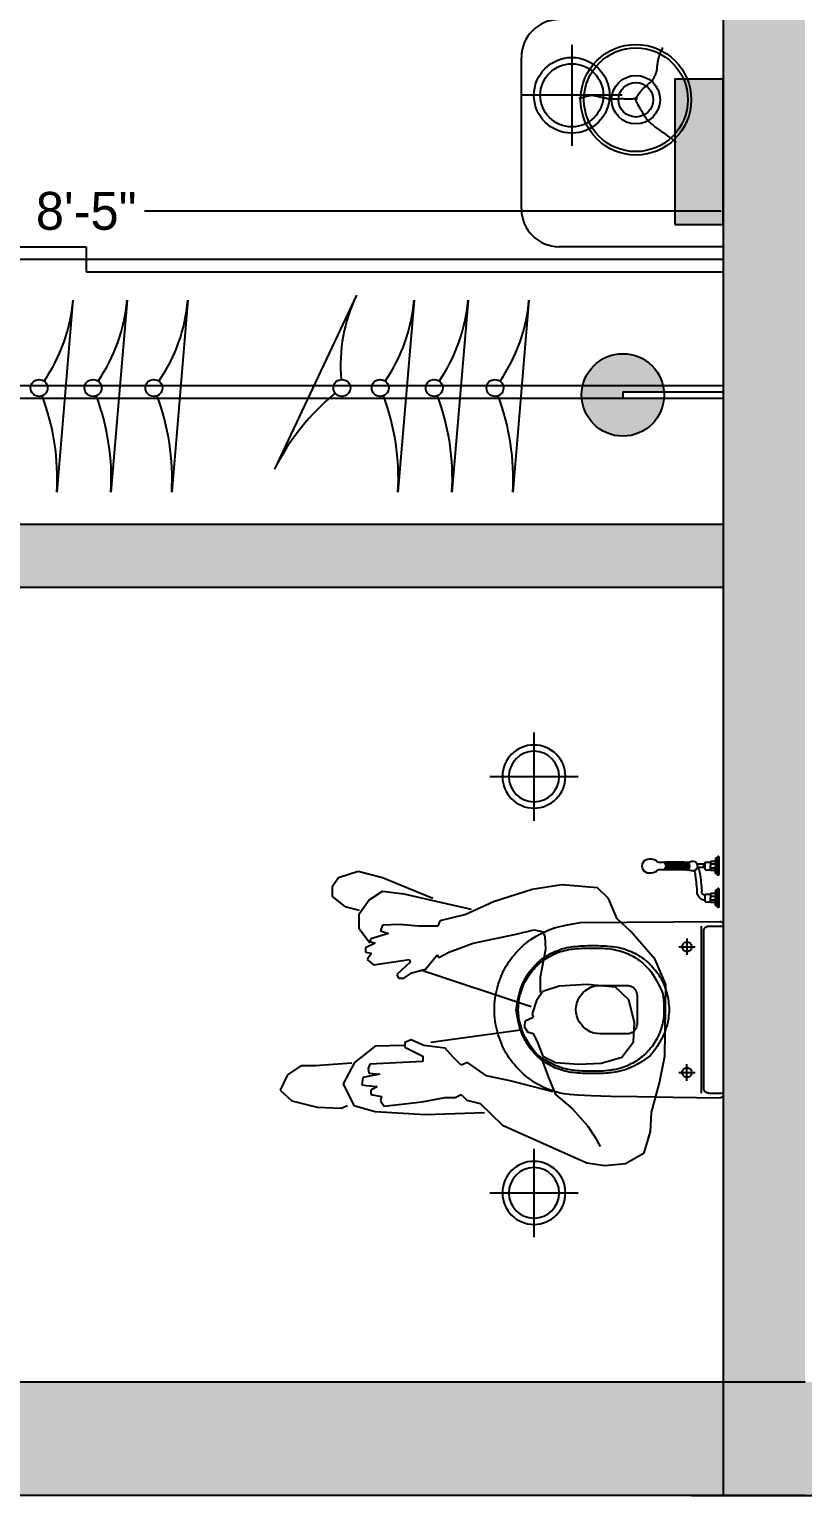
# Model space of a CAD drawing. Header units: inches. Extents: x 9636 to 21597, y -10243 to 557.
# Drawn here: x 16297.5 to 16358.8, y -7645.7 to -7529.5 of the extents above; entities that cross this region are included whole.
import ezdxf

# ---------------------------------------------------------------- set-up
doc = ezdxf.new("R2010")
doc.units = ezdxf.units.IN
doc.header["$MEASUREMENT"] = 0
for name, color, linetype in [('Edges', 7, 'Continuous'), ('IEL-HATCH-002', 7, 'Continuous'), ('sanit acces', 4, 'Continuous'), ('TEFRİŞ', 11, 'Continuous')]:
    doc.layers.add(name, color=color, linetype=linetype)
doc.layers.add('Furniture', color=251, linetype='Continuous', lineweight=18)
doc.styles.add('HEMI', font='stylu.ttf')

# ---------------------------------------------------------------- blocks, each defined once
blk = doc.blocks.new('wall handshower (top)')
at = {"color": 0}
for p, q in [((29.5, 0), (-29.5, 0)), ((-29.5, 0), (-29.5, -2.7)), ((29.5, 0), (29.5, -2.7)), ((129.5, 0), (70.5, 0)), ((70.5, 0), (70.5, -2.7)), ((129.5, 0), (129.5, -2.7)), ((-27.3, -4), (27.3, -4)), ((-21.5, -10.1), (0, -10.1)), ((-14.1, -10.1), (-14.1, -24.7)), ((-12, -42.7), (-12, -25.9)), ((-12, -25.9), (-0.1, -25.9)), ((-12, -42.7), (11.8, -42.7)), ((-6, -25.9), (-6, -10.1)), ((11.8, -25.9), (-0.1, -25.9)), ((21.5, -10.1), (0, -10.1)), ((5.9, -25.9), (5.9, -10.1)), ((11.8, -42.7), (11.8, -25.9)), ((14, -10.1), (14, -24.7)), ((72.7, -4), (127.3, -4)), ((78.5, -10.1), (100, -10.1)), ((85.9, -10.1), (85.9, -24.7)), ((88, -42.7), (88, -25.9)), ((88, -25.9), (99.9, -25.9)), ((88, -42.7), (111.8, -42.7)), ((94, -25.9), (94, -10.1)), ((94.8, -45.5), (94.8, -67.4)), ((111.8, -25.9), (99.9, -25.9)), ((121.5, -10.1), (100, -10.1)), ((105.1, -45.5), (105.1, -67.7)), ((105.9, -25.9), (105.9, -10.1)), ((111.8, -42.7), (111.8, -25.9)), ((114, -10.1), (114, -24.7)), ((88, -101), (88, -95.2)), ((88, -108.4), (88, -165.2)), ((88.6, -107.2), (88.6, -164.5)), ((89.5, -105.8), (89.5, -163.6)), ((90.7, -104.4), (90.7, -162.5)), ((92.2, -103.2), (92.2, -161.5)), ((93.8, -102.1), (93.8, -160.7)), ((95.7, -101.4), (95.7, -160)), ((97.7, -100.9), (97.7, -159.6)), ((99.7, -100.8), (99.7, -159.5)), ((101.7, -101), (101.7, -159.7)), ((103.7, -101.5), (103.7, -160.1)), ((105.5, -102.3), (105.5, -160.8)), ((107.1, -103.3), (107.1, -161.6)), ((108.5, -104.5), (108.5, -162.6)), ((109.6, -105.8), (109.6, -163.6)), ((110.4, -107), (110.4, -164.4)), ((110.9, -107.8), (110.9, -164.9)), ((111.1, -101), (111.1, -95.2)), ((111.1, -108.4), (111.1, -165.2))]:
    blk.add_line(p, q, dxfattribs=at)
for centre, radius, start, end in [((-27.4, -1.6), 2.41, 207.9179, 271.9718), ((-15, 2), 13.8, 205.7896, 241.6564), ((-10.4, -20.2), 5.86, 230.0793, 254.0924), ((16.8, -40.9), 24.5, 184.3011, 218.585), ((22, -37.7), 15.3, 199.0504, 270.6085), ((10.2, -20.2), 5.86, 285.9076, 309.9207), ((15, 2), 13.8, 298.3436, 334.2104), ((27.4, -1.6), 2.41, 268.0282, 332.0821), ((72.6, -1.6), 2.41, 207.9179, 271.9718), ((85, 2), 13.8, 205.7896, 241.6564), ((89.6, -20.2), 5.86, 230.0793, 254.0924), ((99.9, -36.8), 10, 215.7762, 324.2238), ((110.2, -20.2), 5.86, 285.9076, 309.9207), ((115, 2), 13.8, 298.3436, 334.2104), ((127.4, -1.6), 2.41, 268.0282, 332.0821), ((22.3, -35.7), 32.1, 219.6697, 269.6336), ((-21.2, -678.9), 627.4, 81.0602, 86.0403), ((-119, -1558.6), 1497.4, 82.5073, 84.5933), ((71.4, -103.7), 44.8, 58.5932, 83.7686), ((73.1, -100.5), 26.8, 64.0824, 83.2266), ((115.2, -81.1), 30.7, 168.4004, 207.2273), ((99.5, -83.4), 16.7, 30.5106, 149.4894), ((99.6, -108.5), 17.6, 49.0147, 130.9853), ((83.8, -81.1), 30.7, 332.7727, 11.5996), ((90.1, -104.7), 2.8, 137.3065, 222.6935), ((89.2, -101.9), 1.5, 143.1441, 216.8559), ((89.2, -107.5), 1.5, 143.1441, 216.8559), ((99.6, -109.9), 14.6, 37.5398, 142.4602), ((99.6, -110.3), 13.8, 33.1371, 146.8629), ((99.6, -112.3), 12.9, 26.3551, 153.6449), ((99.6, -113.4), 12.6, 23.4368, 156.5632), ((109.9, -101.9), 1.5, 323.1441, 36.8559), ((109.1, -104.7), 2.8, 317.3065, 42.6935), ((109.9, -107.5), 1.5, 323.1441, 36.8559), ((90.1, -168.9), 2.8, 137.3065, 222.6935), ((89.2, -166.1), 1.5, 143.1441, 216.8559), ((89.2, -171.7), 1.5, 143.1441, 216.8559), ((99.6, -174.1), 14.6, 37.5398, 142.4602), ((99.6, -174.6), 13.8, 33.1371, 146.8629), ((99.6, -176.5), 12.9, 26.3551, 153.6449), ((99.6, -177.6), 12.6, 23.4368, 156.5632), ((41.8, -182.1), 47.1, 354.3747, 11.6429), ((157.3, -182.1), 47.1, 168.3571, 185.6253), ((109.9, -166.1), 1.5, 323.1441, 36.8559), ((109.1, -168.9), 2.8, 317.3065, 42.6935), ((109.9, -171.7), 1.5, 323.1441, 36.8559), ((119.7, -215.3), 42.7, 153.5123, 181.2517), ((99.5, -216.6), 22.5, 179.1351, 0.8649), ((72.4, -182), 17, 302.6481, 343.7121), ((126.7, -182), 17, 196.2879, 237.3519), ((79.4, -215.3), 42.7, 358.7483, 26.4877)]:
    blk.add_arc(centre, radius, start, end, dxfattribs=at)
blk = doc.blocks.new('bhtrht')
at = {"layer": 'IEL-HATCH-002', "true_color": 0x939598, "transparency": 33554687}
h = blk.add_hatch(color=252, dxfattribs=at)
h.dxf.hatch_style = 1
h.paths.add_polyline_path([(12208.66, -5928.51), (12166.16, -5928.51), (12166.16, -6030.51), (12169.83, -6030.51), (12175.16, -6030.51), (12175.16, -5942.51), (12180.16, -5942.51), (12180.16, -5937.51), (12208.66, -5937.51)])
h.paths.add_polyline_path([(12316.66, -5928.51), (12292.66, -5928.51), (12292.66, -5937.51), (12316.66, -5937.51)])
h.paths.add_polyline_path([(12395.16, -5928.51), (12316.66, -5928.51), (12316.66, -6147.51), (12323.16, -6147.51), (12323.16, -5937.51), (12395.16, -5937.51)])
h.paths.add_polyline_path([(12424.16, -6147.51), (12400.16, -6147.51), (12400.16, -6033.51), (12396.5, -6033.51), (12395.16, -6033.51), (12395.16, -6147.51), (12323.16, -6147.51), (12316.66, -6147.51), (12316.66, -6156.51), (12323.16, -6156.51), (12395.16, -6156.51), (12424.16, -6156.51), (12424.16, -6152.84)])
h.paths.add_polyline_path([(12316.66, -6147.51), (12175.16, -6147.51), (12175.16, -6127.81), (12175.16, -6084.51), (12184.66, -6084.51), (12184.66, -6079.51), (12175.16, -6079.51), (12175.16, -6072.51), (12166.16, -6072.51), (12166.16, -6156.51), (12316.66, -6156.51)])
h.paths.add_polyline_path([(12636.16, -5928.51), (12606.56, -5928.51), (12606.56, -5937.51), (12627.16, -5937.51), (12627.16, -6129.51), (12627.16, -6135.51), (12627.16, -6147.51), (12467.16, -6147.51), (12467.16, -6156.51), (12636.16, -6156.51)])
h.paths.add_polyline_path([(12514.56, -5928.51), (12496.56, -5928.51), (12496.56, -5937.51), (12514.56, -5937.51)], flags=17)
h.paths.add_polyline_path([(12423.56, -5928.51), (12395.16, -5928.51), (12395.16, -6003.51), (12400.16, -6003.51), (12400.16, -5937.51), (12423.56, -5937.51)])
h = blk.add_hatch(color=252, dxfattribs=at)
h.dxf.hatch_style = 1
h.paths.add_polyline_path([(12316.66, -6079.51), (12215.66, -6079.51), (12215.66, -6083.18), (12215.66, -6084.51), (12316.66, -6084.51)])
at = {"color": 252, "true_color": 0x939598}
for p, q in [((12316.66, -5928.51), (12316.66, -6156.51)), ((12316.66, -6039.51), (12316.66, -6057.51)), ((12300.66, -6054.51), (12300.66, -6042.51)), ((12316.48, -6054.69), (12270.78, -6054.69)), ((12316.66, -6055.51), (12316.66, -6054.51)), ((12215.66, -6057.51), (12266.16, -6057.51)), ((12266.16, -6057.51), (12266.16, -6059.51)), ((12316.66, -6057.51), (12303.66, -6057.51)), ((12215.66, -6058.51), (12316.66, -6058.51)), ((12266.16, -6059.51), (12316.66, -6059.51)), ((12215.66, -6068.51), (12316.66, -6068.51)), ((12215.66, -6069.51), (12316.66, -6069.51)), ((12215.66, -6079.51), (12316.66, -6079.51)), ((12215.66, -6084.51), (12316.66, -6084.51)), ((12323.16, -6147.51), (12175.16, -6147.51)), ((12323.16, -6156.51), (12166.16, -6156.51)), ((12314.16, -6156.51), (12395.16, -6156.51))]:
    blk.add_line(p, q, dxfattribs=at)
at = {"color": 252, "linetype": 'ByBlock', "true_color": 0x939598}
for p, q in [((12286.16, -6107.54), (12285.67, -6108.25)), ((12287.73, -6107.04), (12286.16, -6107.54)), ((12289.65, -6107.54), (12287.73, -6107.04)), ((12293.63, -6109.17), (12289.65, -6107.54)), ((12285.67, -6108.25), (12285.67, -6109.03)), ((12285.67, -6109.03), (12286.66, -6109.81)), ((12288.58, -6109.31), (12289.65, -6108.6)), ((12289.65, -6108.6), (12291.35, -6108.81)), ((12291.35, -6108.81), (12294.12, -6109.45)), ((12301.52, -6108.46), (12298.46, -6109.45)), ((12303.86, -6108.1), (12301.52, -6108.46)), ((12306.71, -6108.32), (12303.86, -6108.1)), ((12307.56, -6109.17), (12306.71, -6108.32)), ((12286.66, -6109.81), (12287.8, -6110.09)), ((12287.8, -6110.38), (12288.58, -6109.31)), ((12294.12, -6109.45), (12296.68, -6110.02)), ((12298.46, -6109.45), (12296.26, -6110.45)), ((12308.27, -6110.8), (12307.56, -6109.17)), ((12287.8, -6111.58), (12287.8, -6110.38)), ((12289.65, -6111.3), (12289.5, -6111.73)), ((12291, -6111.23), (12289.65, -6111.3)), ((12292.49, -6111.37), (12291, -6111.23)), ((12294.05, -6111.37), (12292.49, -6111.37)), ((12294.2, -6110.94), (12294.05, -6111.37)), ((12296.26, -6110.45), (12294.2, -6110.94)), ((12309.34, -6111.8), (12308.27, -6110.8)), ((12288.65, -6112.72), (12287.8, -6111.58)), ((12288.72, -6112.37), (12288.65, -6112.58)), ((12288.65, -6112.58), (12289.08, -6112.72)), ((12290.14, -6111.94), (12288.72, -6112.37)), ((12289.5, -6111.73), (12290.14, -6111.94)), ((12296.83, -6112.72), (12300.24, -6112.01)), ((12300.24, -6112.01), (12301.66, -6111.66)), ((12301.66, -6111.66), (12302.3, -6111.8)), ((12302.3, -6111.8), (12302.51, -6112.15)), ((12302.51, -6112.15), (12302.58, -6113.22)), ((12311.26, -6114), (12309.34, -6111.8)), ((12289.08, -6112.72), (12288.3, -6113.08)), ((12288.3, -6113.08), (12288.3, -6113.43)), ((12288.3, -6113.43), (12288.79, -6113.5)), ((12288.79, -6113.5), (12288.44, -6114)), ((12293.06, -6114.78), (12293.98, -6113.64)), ((12293.98, -6113.64), (12294.12, -6113.86)), ((12294.12, -6113.86), (12294.91, -6113.43)), ((12294.91, -6113.43), (12296.83, -6112.72)), ((12302.58, -6113.22), (12302.16, -6115.42)), ((12288.44, -6114), (12288.94, -6114.43)), ((12288.94, -6114.43), (12291.78, -6114)), ((12291.85, -6114.21), (12290.78, -6115.21)), ((12291.78, -6114), (12291.85, -6114.21)), ((12291.99, -6115.06), (12293.06, -6114.78)), ((12301.45, -6117.76), (12292.7, -6114.85)), ((12312.11, -6115.99), (12311.26, -6114)), ((12290.78, -6115.21), (12290.93, -6115.49)), ((12290.93, -6115.49), (12291.35, -6115.49)), ((12291.35, -6115.49), (12291.99, -6115.06)), ((12302.16, -6115.42), (12302.16, -6116.63)), ((12305.85, -6115.99), (12303.65, -6116.13)), ((12308.13, -6116.2), (12305.85, -6115.99)), ((12312.04, -6121.67), (12312.11, -6115.99)), ((12302.37, -6116.56), (12301.87, -6117.27)), ((12303.65, -6116.13), (12302.37, -6116.56)), ((12309.19, -6117.2), (12308.13, -6116.2)), ((12309.62, -6119.04), (12309.19, -6117.2)), ((12301.87, -6117.27), (12301.52, -6118.33)), ((12301.52, -6118.33), (12301.59, -6118.62)), ((12300.95, -6118.9), (12300.88, -6119.33)), ((12300.88, -6119.33), (12301.16, -6119.75)), ((12301.59, -6118.62), (12300.95, -6118.9)), ((12309.55, -6120.53), (12309.62, -6119.04)), ((12291.92, -6120.39), (12291.42, -6120.6)), ((12291.42, -6120.6), (12291.42, -6120.96)), ((12292.92, -6120.82), (12291.92, -6120.39)), ((12300.59, -6119.61), (12293.48, -6120.6)), ((12301.16, -6119.75), (12301.59, -6119.89)), ((12301.59, -6119.89), (12301.94, -6120.6)), ((12301.94, -6120.6), (12302.37, -6121.67)), ((12308.63, -6121.74), (12309.55, -6120.53)), ((12289.08, -6120.89), (12287.44, -6122.17)), ((12291.35, -6120.82), (12289.08, -6120.89)), ((12291.42, -6120.96), (12292.85, -6121.67)), ((12292.85, -6121.67), (12292.85, -6122.1)), ((12294.62, -6121.03), (12292.92, -6120.82)), ((12295.26, -6121.74), (12294.62, -6121.03)), ((12295.9, -6122.38), (12295.26, -6121.74)), ((12302.23, -6121.81), (12302.8, -6123.37)), ((12302.37, -6121.67), (12303.37, -6122.17)), ((12306.99, -6122.24), (12308.63, -6121.74)), ((12311.61, -6123.8), (12312.04, -6121.67)), ((12283.18, -6122.45), (12282.11, -6123.16)), ((12284.31, -6122.45), (12283.18, -6122.45)), ((12287.23, -6122.24), (12284.31, -6122.45)), ((12287.44, -6122.17), (12286.52, -6123.87)), ((12288.65, -6122.31), (12288.51, -6122.66)), ((12288.51, -6122.66), (12288.58, -6123.02)), ((12288.58, -6123.02), (12289.43, -6123.09)), ((12292.85, -6122.1), (12288.65, -6122.31)), ((12296.4, -6122.17), (12295.9, -6122.38)), ((12297.89, -6123.23), (12296.4, -6122.17)), ((12303.37, -6122.17), (12305.21, -6122.31)), ((12305.21, -6122.31), (12306.99, -6122.24)), ((12282.11, -6123.16), (12281.54, -6124.37)), ((12286.52, -6123.87), (12287.37, -6125.58)), ((12288.08, -6123.37), (12288.01, -6123.94)), ((12288.01, -6123.94), (12288.37, -6124.01)), ((12289.43, -6123.09), (12288.08, -6123.37)), ((12288.37, -6124.01), (12289.22, -6124.08)), ((12289.22, -6124.08), (12288.72, -6124.37)), ((12299.88, -6123.66), (12297.89, -6123.23)), ((12303.15, -6124.51), (12299.88, -6123.66)), ((12302.8, -6123.37), (12303.37, -6124.72)), ((12310.97, -6126.14), (12311.61, -6123.8)), ((12281.54, -6124.37), (12282.47, -6125.22)), ((12282.47, -6125.22), (12284.46, -6125.72)), ((12288.72, -6124.37), (12288.72, -6124.72)), ((12288.72, -6124.72), (12289.58, -6124.87)), ((12289.58, -6124.87), (12289.5, -6125.22)), ((12289.5, -6125.22), (12289.79, -6125.65)), ((12289.79, -6125.65), (12292.77, -6125.29)), ((12292.77, -6125.29), (12294.62, -6124.94)), ((12294.62, -6124.94), (12295.4, -6124.94)), ((12295.4, -6124.94), (12295.9, -6124.72)), ((12295.9, -6124.72), (12296.33, -6125.15)), ((12296.33, -6125.15), (12297.39, -6125.43)), ((12303.37, -6124.72), (12304.72, -6125.86)), ((12284.46, -6125.72), (12286.38, -6125.79)), ((12286.38, -6125.79), (12286.87, -6125.58)), ((12287.37, -6125.58), (12289.08, -6126.07)), ((12289.08, -6126.07), (12293.06, -6126.29)), ((12293.06, -6126.29), (12297.75, -6126.14)), ((12297.39, -6125.43), (12299.17, -6127.14)), ((12304.72, -6125.86), (12305.92, -6127.21)), ((12310.9, -6127.64), (12310.97, -6126.14)), ((12299.17, -6127.14), (12305.85, -6130.12)), ((12305.92, -6127.21), (12306.49, -6128.06)), ((12310.4, -6129.34), (12310.9, -6127.64)), ((12306.49, -6128.06), (12306.92, -6128.84)), ((12308.91, -6130.19), (12310.4, -6129.34)), ((12305.85, -6130.12), (12307.28, -6130.33)), ((12307.28, -6130.33), (12308.91, -6130.19))]:
    blk.add_line(p, q, dxfattribs=at)
at = {"color": 252, "true_color": 0x939598}
for centre, start, end in [((12303.66, -6042.51), 90, 180), ((12303.66, -6054.51), 180, 270)]:
    blk.add_arc(centre, 3, start, end, dxfattribs=at)
blk.add_solid([(12316.48, -6054.66), (12316.48, -6054.72), (12316.66, -6054.69)], dxfattribs=at)
at = {"layer": 'Edges', "color": 252, "true_color": 0x939598}
for p, q in [((12305.35, -6111.08), (12316.39, -6110.99)), ((12314.94, -6124.6), (12314.94, -6111.37)), ((12315.28, -6111.45), (12315.32, -6111.42)), ((12315.32, -6111.42), (12315.37, -6111.4)), ((12315.37, -6111.4), (12315.41, -6111.38)), ((12315.41, -6111.38), (12315.46, -6111.37)), ((12315.46, -6111.37), (12315.51, -6111.37)), ((12315.51, -6111.37), (12316.66, -6111.37)), ((12316.39, -6110.99), (12316.43, -6110.99)), ((12316.43, -6110.99), (12316.46, -6110.99)), ((12316.46, -6110.99), (12316.5, -6111.01)), ((12316.5, -6111.01), (12316.53, -6111.02)), ((12316.53, -6111.02), (12316.56, -6111.04)), ((12316.56, -6111.04), (12316.58, -6111.06)), ((12316.58, -6111.06), (12316.61, -6111.09)), ((12316.61, -6111.09), (12316.63, -6111.12)), ((12316.63, -6111.12), (12316.64, -6111.15)), ((12316.64, -6111.15), (12316.65, -6111.18)), ((12316.65, -6111.18), (12316.66, -6111.22)), ((12316.66, -6111.22), (12316.66, -6111.25)), ((12316.66, -6111.25), (12316.66, -6111.37)), ((12316.66, -6111.37), (12316.66, -6124.6)), ((12313.79, -6112.35), (12313.79, -6112.62)), ((12315.13, -6111.7), (12315.14, -6111.65)), ((12315.13, -6111.75), (12315.13, -6111.7)), ((12315.13, -6124.22), (12315.13, -6111.75)), ((12315.14, -6111.65), (12315.16, -6111.6)), ((12315.16, -6111.6), (12315.18, -6111.56)), ((12315.18, -6111.56), (12315.21, -6111.52)), ((12315.21, -6111.52), (12315.24, -6111.48)), ((12315.24, -6111.48), (12315.28, -6111.45)), ((12313.14, -6113), (12313.4, -6113)), ((12313.4, -6113), (12313.42, -6112.9)), ((12313.42, -6113.1), (12313.4, -6113)), ((12313.4, -6113), (12313.79, -6113)), ((12313.42, -6112.9), (12313.46, -6112.81)), ((12313.46, -6113.19), (12313.42, -6113.1)), ((12313.46, -6112.81), (12313.52, -6112.73)), ((12313.52, -6113.27), (12313.46, -6113.19)), ((12313.52, -6112.73), (12313.6, -6112.67)), ((12313.6, -6113.33), (12313.52, -6113.27)), ((12313.6, -6112.67), (12313.69, -6112.63)), ((12313.69, -6113.37), (12313.6, -6113.33)), ((12313.69, -6112.63), (12313.79, -6112.62)), ((12313.79, -6113.38), (12313.69, -6113.37)), ((12313.79, -6112.62), (12313.89, -6112.63)), ((12313.79, -6112.62), (12313.79, -6113)), ((12313.79, -6113), (12313.79, -6113.38)), ((12313.79, -6113), (12314.17, -6113)), ((12313.89, -6113.37), (12313.79, -6113.38)), ((12313.79, -6113.38), (12313.79, -6113.65)), ((12313.89, -6112.63), (12313.98, -6112.67)), ((12313.98, -6113.33), (12313.89, -6113.37)), ((12313.98, -6112.67), (12314.06, -6112.73)), ((12314.06, -6113.27), (12313.98, -6113.33)), ((12314.06, -6112.73), (12314.12, -6112.81)), ((12314.12, -6113.19), (12314.06, -6113.27)), ((12314.12, -6112.81), (12314.16, -6112.9)), ((12314.16, -6113.1), (12314.12, -6113.19)), ((12314.16, -6112.9), (12314.17, -6113)), ((12314.17, -6113), (12314.16, -6113.1)), ((12314.17, -6113), (12314.44, -6113)), ((12313.14, -6122.97), (12313.4, -6122.97)), ((12313.4, -6122.97), (12313.42, -6122.87)), ((12313.42, -6123.07), (12313.4, -6122.97)), ((12313.4, -6122.97), (12313.79, -6122.97)), ((12313.42, -6122.87), (12313.46, -6122.78)), ((12313.46, -6122.78), (12313.52, -6122.7)), ((12313.52, -6122.7), (12313.6, -6122.64)), ((12313.6, -6122.64), (12313.69, -6122.6)), ((12313.69, -6122.6), (12313.79, -6122.59)), ((12313.79, -6122.59), (12313.79, -6122.32)), ((12313.79, -6122.59), (12313.89, -6122.6)), ((12313.79, -6122.97), (12313.79, -6122.59)), ((12313.79, -6123.35), (12313.79, -6122.97)), ((12313.79, -6122.97), (12314.17, -6122.97)), ((12313.89, -6122.6), (12313.98, -6122.64)), ((12313.98, -6122.64), (12314.06, -6122.7)), ((12314.06, -6122.7), (12314.12, -6122.78)), ((12314.12, -6122.78), (12314.16, -6122.87)), ((12314.16, -6122.87), (12314.17, -6122.97)), ((12314.17, -6122.97), (12314.16, -6123.07)), ((12314.17, -6122.97), (12314.44, -6122.97)), ((12313.46, -6123.16), (12313.42, -6123.07)), ((12313.52, -6123.24), (12313.46, -6123.16)), ((12313.6, -6123.3), (12313.52, -6123.24)), ((12313.69, -6123.34), (12313.6, -6123.3)), ((12313.79, -6123.35), (12313.69, -6123.34)), ((12313.89, -6123.34), (12313.79, -6123.35)), ((12313.79, -6123.62), (12313.79, -6123.35)), ((12313.98, -6123.3), (12313.89, -6123.34)), ((12314.06, -6123.24), (12313.98, -6123.3)), ((12314.12, -6123.16), (12314.06, -6123.24)), ((12314.16, -6123.07), (12314.12, -6123.16)), ((12315.13, -6124.27), (12315.13, -6124.22)), ((12315.14, -6124.32), (12315.13, -6124.27)), ((12315.16, -6124.37), (12315.14, -6124.32)), ((12315.18, -6124.41), (12315.16, -6124.37)), ((12315.21, -6124.45), (12315.18, -6124.41)), ((12315.24, -6124.49), (12315.21, -6124.45)), ((12315.28, -6124.53), (12315.24, -6124.49)), ((12315.32, -6124.55), (12315.28, -6124.53)), ((12315.37, -6124.58), (12315.32, -6124.55)), ((12315.41, -6124.59), (12315.37, -6124.58)), ((12315.46, -6124.6), (12315.41, -6124.59)), ((12315.51, -6124.6), (12315.46, -6124.6)), ((12315.51, -6124.6), (12316.66, -6124.6)), ((12316.43, -6124.98), (12316.39, -6124.99)), ((12316.46, -6124.98), (12316.43, -6124.98)), ((12316.5, -6124.97), (12316.46, -6124.98)), ((12316.53, -6124.95), (12316.5, -6124.97)), ((12316.56, -6124.93), (12316.53, -6124.95)), ((12316.58, -6124.91), (12316.56, -6124.93)), ((12316.61, -6124.88), (12316.58, -6124.91)), ((12316.63, -6124.85), (12316.61, -6124.88)), ((12316.64, -6124.82), (12316.63, -6124.85)), ((12316.65, -6124.79), (12316.64, -6124.82)), ((12316.66, -6124.75), (12316.65, -6124.79)), ((12316.66, -6124.6), (12316.66, -6124.72)), ((12316.66, -6124.72), (12316.66, -6124.75))]:
    blk.add_line(p, q, dxfattribs=at)
for points in [[(12316.39, -6124.99), (12312.71, -6124.95), (12309.86, -6124.91), (12307.73, -6124.86), (12306.2, -6124.82), (12305.15, -6124.77), (12304.47, -6124.72), (12304.03, -6124.66), (12303.74, -6124.6), (12303.47, -6124.53), (12303.22, -6124.45), (12302.99, -6124.38), (12302.76, -6124.29), (12302.54, -6124.2), (12302.34, -6124.11), (12302.14, -6124), (12301.94, -6123.89), (12301.75, -6123.78), (12301.56, -6123.66), (12301.38, -6123.53), (12301.2, -6123.4), (12301.02, -6123.26), (12300.85, -6123.12), (12300.69, -6122.97), (12300.53, -6122.81), (12300.37, -6122.65), (12300.22, -6122.48), (12300.08, -6122.31), (12299.94, -6122.14), (12299.81, -6121.96), (12299.68, -6121.78), (12299.56, -6121.59), (12299.44, -6121.4), (12299.33, -6121.2), (12299.23, -6121), (12299.14, -6120.8), (12299.05, -6120.6), (12298.97, -6120.39), (12298.89, -6120.18), (12298.82, -6119.97), (12298.76, -6119.75), (12298.71, -6119.53), (12298.66, -6119.32), (12298.62, -6119.1), (12298.59, -6118.88), (12298.56, -6118.65), (12298.54, -6118.43), (12298.53, -6118.21), (12298.53, -6117.99), (12298.53, -6117.76), (12298.54, -6117.54), (12298.56, -6117.32), (12298.59, -6117.09), (12298.62, -6116.87), (12298.66, -6116.65), (12298.71, -6116.44), (12298.76, -6116.22), (12298.82, -6116), (12298.89, -6115.79), (12298.97, -6115.58), (12299.05, -6115.37), (12299.14, -6115.17), (12299.23, -6114.97), (12299.33, -6114.77), (12299.44, -6114.57), (12299.56, -6114.38), (12299.68, -6114.19), (12299.81, -6114.01), (12299.94, -6113.83), (12300.08, -6113.66), (12300.22, -6113.49), (12300.37, -6113.32), (12300.53, -6113.16), (12300.69, -6113.01), (12300.86, -6112.85), (12301.03, -6112.71), (12301.22, -6112.56), (12301.41, -6112.43), (12301.62, -6112.29), (12301.84, -6112.15), (12302.08, -6112.02), (12302.33, -6111.89), (12302.62, -6111.76), (12302.93, -6111.63), (12303.29, -6111.51), (12303.7, -6111.39), (12304.18, -6111.28), (12304.73, -6111.18), (12305.35, -6111.08)], [(12300.25, -6117.99), (12300.32, -6117.52), (12300.4, -6117.11), (12300.48, -6116.76), (12300.57, -6116.45), (12300.66, -6116.18), (12300.76, -6115.95), (12300.86, -6115.74), (12300.96, -6115.55), (12301.06, -6115.37), (12301.16, -6115.21), (12301.26, -6115.05), (12301.37, -6114.91), (12301.48, -6114.77), (12301.59, -6114.64), (12301.7, -6114.52), (12301.82, -6114.4), (12301.94, -6114.28), (12302.06, -6114.17), (12302.19, -6114.07), (12302.32, -6113.97), (12302.45, -6113.87), (12302.59, -6113.77), (12302.73, -6113.69), (12302.88, -6113.6), (12303.02, -6113.52), (12303.17, -6113.45), (12303.32, -6113.38), (12303.48, -6113.32), (12303.63, -6113.26), (12303.79, -6113.2), (12303.95, -6113.15), (12304.11, -6113.11), (12304.27, -6113.07), (12304.44, -6113.04), (12304.6, -6113.01), (12304.77, -6112.99), (12304.95, -6112.97), (12305.13, -6112.95), (12305.32, -6112.94), (12305.51, -6112.93), (12305.71, -6112.92), (12305.92, -6112.91), (12306.13, -6112.91), (12306.34, -6112.91), (12306.55, -6112.91), (12306.76, -6112.91), (12306.97, -6112.92), (12307.17, -6112.93), (12307.36, -6112.94), (12307.55, -6112.95), (12307.73, -6112.97), (12307.91, -6112.99), (12308.08, -6113.01), (12308.25, -6113.04), (12308.41, -6113.07), (12308.57, -6113.11), (12308.73, -6113.15), (12308.89, -6113.2), (12309.05, -6113.26), (12309.2, -6113.32), (12309.36, -6113.38), (12309.51, -6113.45), (12309.66, -6113.52), (12309.8, -6113.6), (12309.95, -6113.69), (12310.09, -6113.77), (12310.23, -6113.87), (12310.36, -6113.97), (12310.49, -6114.07), (12310.62, -6114.17), (12310.74, -6114.28), (12310.87, -6114.4), (12310.98, -6114.52), (12311.09, -6114.64), (12311.2, -6114.77), (12311.31, -6114.9), (12311.41, -6115.03), (12311.5, -6115.16), (12311.59, -6115.3), (12311.68, -6115.45), (12311.76, -6115.59), (12311.84, -6115.74), (12311.91, -6115.89), (12311.98, -6116.04), (12312.04, -6116.2), (12312.1, -6116.35), (12312.15, -6116.51), (12312.19, -6116.67), (12312.23, -6116.83), (12312.27, -6116.99), (12312.3, -6117.16), (12312.33, -6117.32), (12312.34, -6117.49), (12312.36, -6117.65), (12312.37, -6117.82), (12312.37, -6117.99), (12312.37, -6118.15), (12312.36, -6118.32), (12312.34, -6118.49), (12312.32, -6118.66), (12312.29, -6118.84), (12312.25, -6119.02), (12312.21, -6119.21), (12312.15, -6119.4), (12312.09, -6119.61), (12312.01, -6119.82), (12311.9, -6120.06), (12311.78, -6120.31), (12311.62, -6120.59), (12311.43, -6120.9), (12311.19, -6121.24), (12310.91, -6121.61)], [(12301.83, -6121.48), (12301.56, -6121.11), (12301.33, -6120.79), (12301.15, -6120.49), (12300.99, -6120.22), (12300.87, -6119.98), (12300.78, -6119.76), (12300.7, -6119.55), (12300.64, -6119.35), (12300.58, -6119.16), (12300.54, -6118.98), (12300.5, -6118.81), (12300.47, -6118.64), (12300.45, -6118.47), (12300.44, -6118.31), (12300.43, -6118.15), (12300.42, -6117.99), (12300.43, -6117.83), (12300.44, -6117.67), (12300.45, -6117.51), (12300.47, -6117.35), (12300.49, -6117.19), (12300.52, -6117.03), (12300.55, -6116.87), (12300.59, -6116.72), (12300.64, -6116.57), (12300.69, -6116.41), (12300.74, -6116.26), (12300.8, -6116.11), (12300.87, -6115.97), (12300.94, -6115.82), (12301.01, -6115.68), (12301.09, -6115.54), (12301.17, -6115.4), (12301.26, -6115.27), (12301.35, -6115.14), (12301.45, -6115.01), (12301.55, -6114.89), (12301.65, -6114.77), (12301.76, -6114.65), (12301.87, -6114.53), (12301.99, -6114.42), (12302.11, -6114.32), (12302.23, -6114.21), (12302.36, -6114.12), (12302.49, -6114.02), (12302.62, -6113.93), (12302.76, -6113.85), (12302.9, -6113.77), (12303.04, -6113.69), (12303.18, -6113.62), (12303.33, -6113.55), (12303.47, -6113.49), (12303.62, -6113.43), (12303.77, -6113.38), (12303.93, -6113.34), (12304.08, -6113.29), (12304.24, -6113.26), (12304.4, -6113.23), (12304.56, -6113.2), (12304.72, -6113.18), (12304.9, -6113.16), (12305.07, -6113.14), (12305.26, -6113.13), (12305.45, -6113.12), (12305.66, -6113.11), (12305.87, -6113.1), (12306.08, -6113.1), (12306.3, -6113.1), (12306.52, -6113.1), (12306.73, -6113.11), (12306.94, -6113.11), (12307.14, -6113.12), (12307.34, -6113.14), (12307.52, -6113.15), (12307.69, -6113.17), (12307.86, -6113.2), (12308.02, -6113.22), (12308.18, -6113.26), (12308.33, -6113.29), (12308.48, -6113.33), (12308.63, -6113.38), (12308.78, -6113.43), (12308.93, -6113.48), (12309.07, -6113.54), (12309.21, -6113.61), (12309.35, -6113.68), (12309.49, -6113.75), (12309.63, -6113.83), (12309.76, -6113.91), (12309.89, -6114), (12310.02, -6114.09), (12310.15, -6114.19), (12310.28, -6114.3), (12310.41, -6114.42), (12310.54, -6114.54), (12310.67, -6114.68), (12310.81, -6114.83), (12310.94, -6115), (12311.09, -6115.19), (12311.23, -6115.41), (12311.38, -6115.67), (12311.54, -6115.98), (12311.71, -6116.33), (12311.88, -6116.73)], [(12305.39, -6116.82), (12305.55, -6116.63), (12305.74, -6116.46), (12305.95, -6116.33), (12306.17, -6116.21), (12306.41, -6116.13), (12306.66, -6116.08), (12306.91, -6116.07), (12309.06, -6116.07), (12309.16, -6116.07), (12309.26, -6116.09), (12309.35, -6116.13), (12309.44, -6116.17), (12309.53, -6116.23), (12309.6, -6116.29), (12309.67, -6116.37), (12309.73, -6116.45), (12309.77, -6116.54), (12309.8, -6116.64), (12309.82, -6116.73)], [(12311.88, -6116.73), (12311.93, -6117.18), (12311.96, -6117.56), (12311.97, -6117.9), (12311.97, -6118.2), (12311.95, -6118.47), (12311.92, -6118.71), (12311.89, -6118.92), (12311.84, -6119.12), (12311.8, -6119.3), (12311.75, -6119.48), (12311.69, -6119.64), (12311.63, -6119.8), (12311.57, -6119.95), (12311.5, -6120.1), (12311.43, -6120.24), (12311.36, -6120.38), (12311.28, -6120.51), (12311.2, -6120.64), (12311.11, -6120.77), (12311.02, -6120.9), (12310.92, -6121.02), (12310.82, -6121.14), (12310.72, -6121.26), (12310.61, -6121.37), (12310.5, -6121.48), (12310.38, -6121.59), (12310.26, -6121.69), (12310.14, -6121.79), (12310.02, -6121.88), (12309.89, -6121.97), (12309.76, -6122.06), (12309.63, -6122.14), (12309.49, -6122.22), (12309.35, -6122.29), (12309.21, -6122.36), (12309.07, -6122.43), (12308.93, -6122.49), (12308.78, -6122.54), (12308.63, -6122.59), (12308.48, -6122.64), (12308.33, -6122.68), (12308.18, -6122.72), (12308.02, -6122.75), (12307.86, -6122.77), (12307.69, -6122.8), (12307.52, -6122.82), (12307.34, -6122.83), (12307.14, -6122.85), (12306.94, -6122.86), (12306.73, -6122.87), (12306.52, -6122.87), (12306.3, -6122.87), (12306.08, -6122.87), (12305.87, -6122.87), (12305.66, -6122.86), (12305.45, -6122.85), (12305.26, -6122.84), (12305.07, -6122.83), (12304.89, -6122.81), (12304.71, -6122.79), (12304.53, -6122.76), (12304.35, -6122.73), (12304.17, -6122.69), (12303.98, -6122.64), (12303.78, -6122.58), (12303.57, -6122.5), (12303.35, -6122.41), (12303.1, -6122.29), (12302.83, -6122.15), (12302.53, -6121.97), (12302.2, -6121.74), (12301.83, -6121.48)], [(12305.14, -6118.72), (12305.06, -6118.48), (12305.01, -6118.24), (12304.99, -6117.99), (12305.01, -6117.74), (12305.06, -6117.49), (12305.14, -6117.25), (12305.25, -6117.03), (12305.39, -6116.82)], [(12309.82, -6116.73), (12309.83, -6116.84), (12309.83, -6119.14), (12309.82, -6119.24), (12309.8, -6119.33), (12309.77, -6119.43), (12309.73, -6119.52), (12309.67, -6119.6), (12309.6, -6119.68), (12309.53, -6119.74), (12309.44, -6119.8), (12309.35, -6119.84), (12309.26, -6119.88), (12309.16, -6119.9), (12309.06, -6119.9)], [(12310.91, -6121.61), (12310.52, -6121.89), (12310.18, -6122.12), (12309.87, -6122.31), (12309.59, -6122.46), (12309.33, -6122.58), (12309.1, -6122.68), (12308.88, -6122.76), (12308.68, -6122.82), (12308.48, -6122.87), (12308.29, -6122.91), (12308.1, -6122.95), (12307.92, -6122.98), (12307.74, -6123), (12307.55, -6123.02), (12307.36, -6123.03), (12307.17, -6123.04), (12306.97, -6123.05), (12306.76, -6123.06), (12306.55, -6123.06), (12306.34, -6123.06), (12306.13, -6123.06), (12305.92, -6123.06), (12305.71, -6123.05), (12305.51, -6123.04), (12305.32, -6123.03), (12305.13, -6123.02), (12304.95, -6123), (12304.77, -6122.98), (12304.6, -6122.96), (12304.44, -6122.93), (12304.27, -6122.9), (12304.11, -6122.86), (12303.95, -6122.82), (12303.79, -6122.77), (12303.63, -6122.71), (12303.48, -6122.65), (12303.32, -6122.59), (12303.17, -6122.52), (12303.02, -6122.45), (12302.88, -6122.37), (12302.73, -6122.28), (12302.59, -6122.2), (12302.45, -6122.1), (12302.32, -6122), (12302.19, -6121.9), (12302.06, -6121.8), (12301.94, -6121.69), (12301.82, -6121.57), (12301.7, -6121.45), (12301.59, -6121.33), (12301.48, -6121.2), (12301.37, -6121.06), (12301.26, -6120.92), (12301.16, -6120.76), (12301.06, -6120.6), (12300.96, -6120.42), (12300.86, -6120.23), (12300.76, -6120.02), (12300.66, -6119.79), (12300.57, -6119.52), (12300.48, -6119.21), (12300.4, -6118.86), (12300.32, -6118.45), (12300.25, -6117.99)], [(12309.06, -6119.9), (12306.91, -6119.9), (12306.66, -6119.89), (12306.41, -6119.84), (12306.17, -6119.76), (12305.95, -6119.65), (12305.74, -6119.51), (12305.55, -6119.34), (12305.39, -6119.15), (12305.25, -6118.94), (12305.14, -6118.72)]]:
    blk.add_lwpolyline(points, dxfattribs=at)
at = {"layer": 'Furniture', "color": 252, "lineweight": -2, "true_color": 0x939598}
for p, q in [((12287.58, -6061.34), (12281.09, -6075.15)), ((12265.11, -6061.75), (12263.83, -6076.96)), ((12269.4, -6061.75), (12268.11, -6076.96)), ((12274.22, -6061.75), (12272.94, -6076.96)), ((12292.16, -6061.75), (12290.87, -6076.96)), ((12296.44, -6061.75), (12295.16, -6076.96)), ((12301.26, -6061.75), (12299.98, -6076.96))]:
    blk.add_line(p, q, dxfattribs=at)
for centre in [(12262.42, -6068.71), (12266.7, -6068.71), (12271.53, -6068.71), (12286.43, -6068.71), (12289.47, -6068.71), (12293.75, -6068.71), (12298.57, -6068.71)]:
    blk.add_circle(centre, 0.673, dxfattribs=at)
for centre, radius, start, end in [((12299.51, -6066.97), 13.19, 154.7514, 184.6513), ((12251.97, -6060.66), 13.19, 325.3487, 355.2486), ((12256.25, -6060.66), 13.19, 325.3487, 355.2486), ((12261.07, -6060.66), 13.19, 325.3487, 355.2486), ((12279.01, -6060.66), 13.19, 325.3487, 355.2486), ((12283.29, -6060.66), 13.19, 325.3487, 355.2486), ((12288.12, -6060.66), 13.19, 325.3487, 355.2486), ((12245.24, -6075.88), 18.62, 356.6903, 20.6016), ((12249.53, -6075.88), 18.62, 356.6903, 20.6016), ((12254.35, -6075.88), 18.62, 356.6903, 20.6016), ((12297.72, -6083.51), 18.62, 129.3984, 153.3097), ((12272.29, -6075.88), 18.62, 356.6903, 20.6016), ((12276.57, -6075.88), 18.62, 356.6903, 20.6016), ((12281.39, -6075.88), 18.62, 356.6903, 20.6016)]:
    blk.add_arc(centre, radius, start, end, dxfattribs=at)
at = {"layer": 'TEFRİŞ', "color": 252, "linetype": 'Continuous', "true_color": 0x939598}
for p, q in [((12311.48, -6042.93), (12311.49, -6042.85)), ((12311.48, -6042.93), (12311.49, -6042.85)), ((12311.49, -6042.85), (12311.51, -6042.78)), ((12311.49, -6042.85), (12311.51, -6042.78)), ((12311.51, -6042.78), (12311.52, -6042.7)), ((12311.51, -6042.78), (12311.52, -6042.7)), ((12311.52, -6042.7), (12311.54, -6042.61)), ((12311.52, -6042.7), (12311.54, -6042.61)), ((12311.54, -6042.61), (12311.56, -6042.53)), ((12311.54, -6042.61), (12311.56, -6042.53)), ((12311.56, -6042.53), (12311.58, -6042.44)), ((12311.56, -6042.53), (12311.58, -6042.44)), ((12311.58, -6042.44), (12311.61, -6042.34)), ((12311.58, -6042.44), (12311.61, -6042.34)), ((12311.61, -6042.34), (12311.64, -6042.25)), ((12311.61, -6042.34), (12311.64, -6042.25)), ((12311.64, -6042.25), (12311.67, -6042.15)), ((12311.64, -6042.25), (12311.67, -6042.15)), ((12311.67, -6042.15), (12311.71, -6042.05)), ((12311.67, -6042.15), (12311.71, -6042.05)), ((12311.71, -6042.05), (12311.75, -6041.96)), ((12311.71, -6042.05), (12311.75, -6041.96)), ((12311.75, -6041.96), (12311.79, -6041.87)), ((12311.75, -6041.96), (12311.79, -6041.87)), ((12311.79, -6041.87), (12311.84, -6041.79)), ((12311.79, -6041.87), (12311.84, -6041.79)), ((12311.84, -6041.79), (12311.89, -6041.72)), ((12311.84, -6041.79), (12311.89, -6041.72)), ((12311.23, -6044.03), (12311.27, -6043.96)), ((12311.23, -6044.03), (12311.27, -6043.96)), ((12311.27, -6043.96), (12311.3, -6043.89)), ((12311.27, -6043.96), (12311.3, -6043.89)), ((12311.3, -6043.89), (12311.33, -6043.81)), ((12311.3, -6043.89), (12311.33, -6043.81)), ((12311.33, -6043.81), (12311.35, -6043.74)), ((12311.33, -6043.81), (12311.35, -6043.74)), ((12311.35, -6043.74), (12311.37, -6043.67)), ((12311.35, -6043.74), (12311.37, -6043.67)), ((12311.37, -6043.67), (12311.39, -6043.59)), ((12311.37, -6043.67), (12311.39, -6043.59)), ((12311.39, -6043.59), (12311.4, -6043.52)), ((12311.39, -6043.59), (12311.4, -6043.52)), ((12311.4, -6043.52), (12311.42, -6043.45)), ((12311.4, -6043.52), (12311.42, -6043.45)), ((12311.42, -6043.45), (12311.43, -6043.37)), ((12311.42, -6043.45), (12311.43, -6043.37)), ((12311.43, -6043.37), (12311.44, -6043.3)), ((12311.43, -6043.37), (12311.44, -6043.3)), ((12311.44, -6043.22), (12311.45, -6043.15)), ((12311.44, -6043.22), (12311.45, -6043.15)), ((12311.44, -6043.3), (12311.44, -6043.22)), ((12311.44, -6043.3), (12311.44, -6043.22)), ((12311.45, -6043.15), (12311.46, -6043.08)), ((12311.45, -6043.15), (12311.46, -6043.08)), ((12311.46, -6043.08), (12311.47, -6043)), ((12311.46, -6043.08), (12311.47, -6043)), ((12311.47, -6043), (12311.48, -6042.93)), ((12311.47, -6043), (12311.48, -6042.93)), ((12310.12, -6045.2), (12310.22, -6045.08)), ((12310.12, -6045.2), (12310.22, -6045.08)), ((12310.22, -6045.08), (12310.33, -6044.98)), ((12310.22, -6045.08), (12310.33, -6044.98)), ((12310.33, -6044.98), (12310.42, -6044.89)), ((12310.33, -6044.98), (12310.42, -6044.89)), ((12310.42, -6044.89), (12310.52, -6044.8)), ((12310.42, -6044.89), (12310.52, -6044.8)), ((12310.52, -6044.8), (12310.61, -6044.72)), ((12310.52, -6044.8), (12310.61, -6044.72)), ((12310.61, -6044.72), (12310.69, -6044.65)), ((12310.61, -6044.72), (12310.69, -6044.65)), ((12310.69, -6044.65), (12310.77, -6044.58)), ((12310.69, -6044.65), (12310.77, -6044.58)), ((12310.77, -6044.58), (12310.85, -6044.51)), ((12310.77, -6044.58), (12310.85, -6044.51)), ((12310.85, -6044.51), (12310.92, -6044.44)), ((12310.85, -6044.51), (12310.92, -6044.44)), ((12310.92, -6044.44), (12310.99, -6044.37)), ((12310.92, -6044.44), (12310.99, -6044.37)), ((12310.99, -6044.37), (12311.05, -6044.31)), ((12310.99, -6044.37), (12311.05, -6044.31)), ((12311.05, -6044.31), (12311.1, -6044.24)), ((12311.05, -6044.31), (12311.1, -6044.24)), ((12311.1, -6044.24), (12311.15, -6044.17)), ((12311.1, -6044.24), (12311.15, -6044.17)), ((12311.15, -6044.17), (12311.2, -6044.1)), ((12311.15, -6044.17), (12311.2, -6044.1)), ((12311.2, -6044.1), (12311.23, -6044.03)), ((12311.2, -6044.1), (12311.23, -6044.03)), ((12305.36, -6045.76), (12305.22, -6045.8)), ((12305.36, -6045.76), (12305.22, -6045.8)), ((12305.49, -6045.71), (12305.36, -6045.76)), ((12305.49, -6045.71), (12305.36, -6045.76)), ((12305.61, -6045.67), (12305.49, -6045.71)), ((12305.61, -6045.67), (12305.49, -6045.71)), ((12305.74, -6045.63), (12305.61, -6045.67)), ((12305.74, -6045.63), (12305.61, -6045.67)), ((12305.86, -6045.59), (12305.74, -6045.63)), ((12305.86, -6045.59), (12305.74, -6045.63)), ((12305.97, -6045.57), (12305.86, -6045.59)), ((12305.97, -6045.57), (12305.86, -6045.59)), ((12306.08, -6045.55), (12305.97, -6045.57)), ((12306.08, -6045.55), (12305.97, -6045.57)), ((12306.18, -6045.53), (12306.08, -6045.55)), ((12306.18, -6045.53), (12306.08, -6045.55)), ((12306.27, -6045.53), (12306.18, -6045.53)), ((12306.27, -6045.53), (12306.18, -6045.53)), ((12306.37, -6045.54), (12306.27, -6045.53)), ((12306.37, -6045.54), (12306.27, -6045.53)), ((12306.45, -6045.55), (12306.37, -6045.54)), ((12306.45, -6045.55), (12306.37, -6045.54)), ((12306.54, -6045.57), (12306.45, -6045.55)), ((12306.54, -6045.57), (12306.45, -6045.55)), ((12306.62, -6045.58), (12306.54, -6045.57)), ((12306.62, -6045.58), (12306.54, -6045.57)), ((12306.7, -6045.61), (12306.62, -6045.58)), ((12306.7, -6045.61), (12306.62, -6045.58)), ((12306.78, -6045.63), (12306.7, -6045.61)), ((12306.78, -6045.63), (12306.7, -6045.61)), ((12306.86, -6045.65), (12306.78, -6045.63)), ((12306.86, -6045.65), (12306.78, -6045.63)), ((12306.94, -6045.67), (12306.86, -6045.65)), ((12306.94, -6045.67), (12306.86, -6045.65)), ((12307.02, -6045.69), (12306.94, -6045.67)), ((12307.02, -6045.69), (12306.94, -6045.67)), ((12307.1, -6045.71), (12307.02, -6045.69)), ((12307.1, -6045.71), (12307.02, -6045.69)), ((12307.18, -6045.72), (12307.1, -6045.71)), ((12307.18, -6045.72), (12307.1, -6045.71)), ((12307.26, -6045.74), (12307.18, -6045.72)), ((12307.26, -6045.74), (12307.18, -6045.72)), ((12307.34, -6045.75), (12307.26, -6045.74)), ((12307.34, -6045.75), (12307.26, -6045.74)), ((12307.41, -6045.77), (12307.34, -6045.75)), ((12307.41, -6045.77), (12307.34, -6045.75)), ((12307.49, -6045.78), (12307.41, -6045.77)), ((12307.49, -6045.78), (12307.41, -6045.77)), ((12307.57, -6045.79), (12307.49, -6045.78)), ((12307.57, -6045.79), (12307.49, -6045.78)), ((12307.64, -6045.8), (12307.57, -6045.79)), ((12307.64, -6045.8), (12307.57, -6045.79)), ((12307.72, -6045.8), (12307.64, -6045.8)), ((12307.72, -6045.8), (12307.64, -6045.8)), ((12307.79, -6045.81), (12307.72, -6045.8)), ((12307.79, -6045.81), (12307.72, -6045.8)), ((12307.87, -6045.81), (12307.79, -6045.81)), ((12307.87, -6045.81), (12307.79, -6045.81)), ((12307.95, -6045.81), (12307.87, -6045.81)), ((12307.95, -6045.81), (12307.87, -6045.81)), ((12308.03, -6045.82), (12307.95, -6045.81)), ((12308.03, -6045.82), (12307.95, -6045.81)), ((12308.11, -6045.81), (12308.03, -6045.82)), ((12308.11, -6045.81), (12308.03, -6045.82)), ((12308.19, -6045.81), (12308.11, -6045.81)), ((12308.19, -6045.81), (12308.11, -6045.81)), ((12308.28, -6045.81), (12308.19, -6045.81)), ((12308.28, -6045.81), (12308.19, -6045.81)), ((12308.36, -6045.81), (12308.28, -6045.81)), ((12308.36, -6045.81), (12308.28, -6045.81)), ((12308.45, -6045.81), (12308.36, -6045.81)), ((12308.45, -6045.81), (12308.36, -6045.81)), ((12308.54, -6045.8), (12308.45, -6045.81)), ((12308.54, -6045.8), (12308.45, -6045.81)), ((12308.64, -6045.8), (12308.54, -6045.8)), ((12308.64, -6045.8), (12308.54, -6045.8)), ((12308.73, -6045.8), (12308.64, -6045.8)), ((12308.73, -6045.8), (12308.64, -6045.8)), ((12308.83, -6045.81), (12308.73, -6045.8)), ((12308.83, -6045.81), (12308.73, -6045.8)), ((12308.94, -6045.81), (12308.83, -6045.81)), ((12308.94, -6045.81), (12308.83, -6045.81)), ((12309.06, -6045.81), (12308.94, -6045.81)), ((12309.06, -6045.81), (12308.94, -6045.81)), ((12309.18, -6045.81), (12309.06, -6045.81)), ((12309.18, -6045.81), (12309.06, -6045.81)), ((12309.33, -6045.81), (12309.18, -6045.81)), ((12309.33, -6045.81), (12309.18, -6045.81)), ((12309.49, -6045.81), (12309.33, -6045.81)), ((12309.49, -6045.81), (12309.33, -6045.81)), ((12309.67, -6045.8), (12309.49, -6045.81)), ((12309.67, -6045.8), (12309.49, -6045.81)), ((12309.61, -6045.69), (12309.71, -6045.89)), ((12309.61, -6045.69), (12309.71, -6045.89)), ((12309.88, -6045.78), (12309.67, -6045.8)), ((12309.88, -6045.78), (12309.67, -6045.8)), ((12309.68, -6045.88), (12309.79, -6045.67)), ((12309.68, -6045.88), (12309.79, -6045.67)), ((12309.71, -6045.89), (12309.8, -6046.06)), ((12309.71, -6045.89), (12309.8, -6046.06)), ((12309.79, -6045.67), (12309.9, -6045.49)), ((12309.79, -6045.67), (12309.9, -6045.49)), ((12309.8, -6046.06), (12309.88, -6046.21)), ((12309.8, -6046.06), (12309.88, -6046.21)), ((12309.88, -6046.21), (12309.95, -6046.35)), ((12309.88, -6046.21), (12309.95, -6046.35)), ((12309.9, -6045.49), (12310.01, -6045.34)), ((12309.9, -6045.49), (12310.01, -6045.34)), ((12309.95, -6046.35), (12310.03, -6046.47)), ((12309.95, -6046.35), (12310.03, -6046.47)), ((12310.01, -6045.34), (12310.12, -6045.2)), ((12310.01, -6045.34), (12310.12, -6045.2)), ((12310.03, -6046.47), (12310.09, -6046.58)), ((12310.03, -6046.47), (12310.09, -6046.58)), ((12310.09, -6046.58), (12310.15, -6046.68)), ((12310.09, -6046.58), (12310.15, -6046.68)), ((12310.15, -6046.68), (12310.21, -6046.77)), ((12310.15, -6046.68), (12310.21, -6046.77)), ((12310.21, -6046.77), (12310.26, -6046.86)), ((12310.21, -6046.77), (12310.26, -6046.86)), ((12310.26, -6046.86), (12310.31, -6046.94)), ((12310.26, -6046.86), (12310.31, -6046.94)), ((12310.31, -6046.94), (12310.36, -6047.02)), ((12310.31, -6046.94), (12310.36, -6047.02)), ((12310.36, -6047.02), (12310.41, -6047.1)), ((12310.36, -6047.02), (12310.41, -6047.1)), ((12310.41, -6047.1), (12310.46, -6047.18)), ((12310.41, -6047.1), (12310.46, -6047.18)), ((12310.46, -6047.18), (12310.5, -6047.25)), ((12310.46, -6047.18), (12310.5, -6047.25)), ((12310.5, -6047.25), (12310.55, -6047.32)), ((12310.5, -6047.25), (12310.55, -6047.32)), ((12310.55, -6047.32), (12310.6, -6047.39)), ((12310.55, -6047.32), (12310.6, -6047.39)), ((12310.6, -6047.39), (12310.66, -6047.45)), ((12310.6, -6047.39), (12310.66, -6047.45)), ((12310.66, -6047.45), (12310.71, -6047.52)), ((12310.66, -6047.45), (12310.71, -6047.52)), ((12310.71, -6047.52), (12310.77, -6047.58)), ((12310.71, -6047.52), (12310.77, -6047.58)), ((12310.77, -6047.58), (12310.83, -6047.65)), ((12310.77, -6047.58), (12310.83, -6047.65)), ((12310.83, -6047.65), (12310.9, -6047.71)), ((12310.83, -6047.65), (12310.9, -6047.71)), ((12310.9, -6047.71), (12310.96, -6047.77)), ((12310.9, -6047.71), (12310.96, -6047.77)), ((12310.96, -6047.77), (12311.03, -6047.83)), ((12310.96, -6047.77), (12311.03, -6047.83)), ((12311.03, -6047.83), (12311.1, -6047.89)), ((12311.03, -6047.83), (12311.1, -6047.89)), ((12311.1, -6047.89), (12311.18, -6047.95)), ((12311.1, -6047.89), (12311.18, -6047.95)), ((12311.18, -6047.95), (12311.25, -6048.01)), ((12311.18, -6047.95), (12311.25, -6048.01)), ((12311.25, -6048.01), (12311.33, -6048.07)), ((12311.25, -6048.01), (12311.33, -6048.07)), ((12311.33, -6048.07), (12311.42, -6048.13)), ((12311.33, -6048.07), (12311.42, -6048.13)), ((12311.42, -6048.13), (12311.5, -6048.2)), ((12311.42, -6048.13), (12311.5, -6048.2)), ((12311.5, -6048.2), (12311.6, -6048.26)), ((12311.5, -6048.2), (12311.6, -6048.26)), ((12311.6, -6048.26), (12311.69, -6048.33)), ((12311.6, -6048.26), (12311.69, -6048.33)), ((12311.69, -6048.33), (12311.8, -6048.4)), ((12311.69, -6048.33), (12311.8, -6048.4)), ((12311.8, -6048.4), (12311.91, -6048.47)), ((12311.8, -6048.4), (12311.91, -6048.47)), ((12311.91, -6048.47), (12312.02, -6048.55)), ((12311.91, -6048.47), (12312.02, -6048.55)), ((12312.02, -6048.55), (12312.15, -6048.64)), ((12312.02, -6048.55), (12312.15, -6048.64)), ((12312.15, -6048.64), (12312.28, -6048.74)), ((12312.15, -6048.64), (12312.28, -6048.74)), ((12312.28, -6048.74), (12312.43, -6048.85)), ((12312.28, -6048.74), (12312.43, -6048.85)), ((12312.43, -6048.85), (12312.58, -6048.97)), ((12312.43, -6048.85), (12312.58, -6048.97)), ((12312.58, -6048.97), (12312.75, -6049.11)), ((12312.58, -6048.97), (12312.75, -6049.11)), ((12312.75, -6049.11), (12312.93, -6049.26)), ((12312.75, -6049.11), (12312.93, -6049.26))]:
    blk.add_line(p, q, dxfattribs=at)
for major_axis, start_param, end_param in [((-3.1, -3.1), 3.926991, 10.210176), ((-2.91, 2.91), 5.497787, 11.780972), ((-2.91, 2.91), 5.497787, 11.780972), ((-1.36, 1.36), 5.497787, 11.780972), ((-1.36, 1.36), 5.497787, 11.780972), ((-0.969, 0.969), 5.497787, 11.780972), ((-0.969, 0.969), 5.497787, 11.780972)]:
    blk.add_ellipse((12309.74, -6045.86), major_axis=major_axis, ratio=1, start_param=start_param, end_param=end_param, dxfattribs=at)
at = {"layer": 'sanit acces', "color": 252, "lineweight": 9, "true_color": 0x939598, "xscale": -0.025408890989909, "yscale": 0.025408890989909, "zscale": 0.025408890989909, "rotation": 269.9999999999991}
blk.add_blockref('wall handshower (top)', (12316.31, -6109.13), dxfattribs=at)
at = {"color": 252, "true_color": 0x939598, "insert": (12266.16, -6054.69), "char_height": 3, "attachment_point": 5, "style": 'HEMI'}
blk.add_mtext('\\A1;8\'-5"', dxfattribs=at)
blk = doc.blocks.new('WGGG')
at = {"layer": 'IEL-HATCH-002', "transparency": 33554687}
h = blk.add_hatch(color=5, dxfattribs=at)
h.dxf.hatch_style = 1
h.paths.add_polyline_path([(4623.51, 516.19), (4635.02, 516.19), (4635.02, 520.02), (4623.51, 520.02)])
blk.add_lwpolyline([(4623.51, 520.02), (4623.51, 516.19), (4635.02, 516.19), (4635.02, 520.02)], close=True)
blk = doc.blocks.new('HT')
at = {"layer": 'IEL-HATCH-002', "true_color": 0xf7f281, "transparency": 33554687}
h = blk.add_hatch(color=51, dxfattribs=at)
h.dxf.hatch_style = 1
h.paths.add_polyline_path([(4618.55, 566.68, 0.962396), (4625.07, 566.43), (4621.82, 566.43), (4621.82, 566.93), (4625.07, 566.93, 0.962396)])
for p, q in [((4621.82, 566.93), (4629.77, 566.93)), ((4621.82, 566.93), (4621.82, 566.43)), ((4621.82, 566.43), (4629.77, 566.43)), ((4629.77, 566.93), (4629.77, 566.43))]:
    blk.add_line(p, q)
blk.add_circle((4621.82, 566.68), 3.27)
blk = doc.blocks.new('rg')
at = {"color": 6}
for p, q in [((6523.86, -972.55), (6523.86, -979.55)), ((6520.36, -976.05), (6527.36, -976.05))]:
    blk.add_line(p, q, dxfattribs=at)
for radius in [2.5, 2]:
    blk.add_circle((6523.86, -976.05), radius, dxfattribs=at)
blk = doc.blocks.new('ger')
at = {"color": 5}
for p, q in [((6473.06, -970.68), (6473.07, -978.68)), ((6469.07, -974.68), (6477.07, -974.68))]:
    blk.add_line(p, q, dxfattribs=at)
for radius in [3, 2.5]:
    blk.add_circle((6473.07, -974.68), radius, dxfattribs=at)

msp = doc.modelspace()

# ---------------------------------------------------------------- block references
for name, p in [('bhtrht', (4035.82, -1489.17)), ('HT', (11722.71, -8125.11))]:
    msp.add_blockref(name, p)
for name, p, rotation in [('ger', (17315.16, -1061.61), 270), ('WGGG', (16868.67, -12168.42), 90)]:
    msp.add_blockref(name, p, dxfattribs=dict(rotation=rotation))
at = {"xscale": -1, "rotation": 90}
for p in [(15361.43, -1064.82), (15361.43, -1097.82)]:
    msp.add_blockref('rg', p, dxfattribs=at)

doc.saveas('drawing.dxf')
